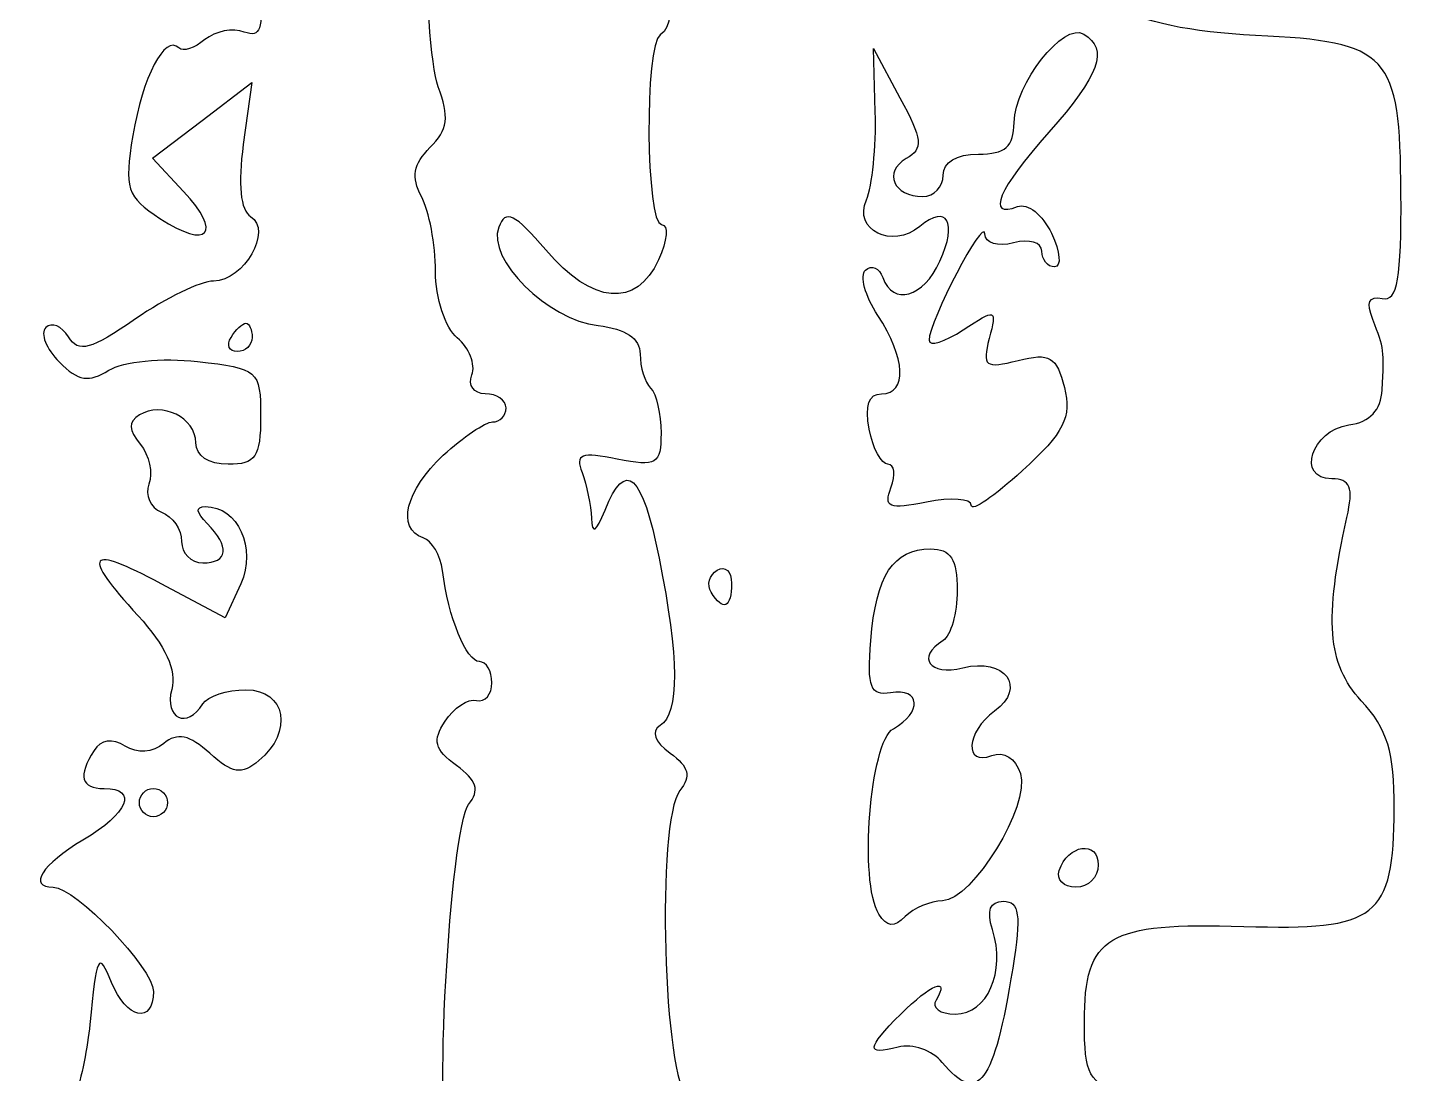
# Model space of a CAD drawing. Extents: x -171 to 832, y -60 to 309.
# Drawn here: x 240.56 to 248.87, y 213.43 to 219.76 of the extents above; entities that cross this region are included whole.
import ezdxf

# ---------------------------------------------------------------- set-up
doc = ezdxf.new("R2010")
doc.units = 0
doc.layers.add('Mobo_Pics_Outline', color=7, linetype='CONTINUOUS')

msp = doc.modelspace()

# ---------------------------------------------------------------- linework, layer by layer
at = {"layer": 'Mobo_Pics_Outline', "color": 1}
for points in [[(245.687927, 219.246214), (245.676872, 219.629809), (245.8372, 219.331457)], [(241.506215, 218.765329), (241.31808, 218.965603), (241.618394, 219.194666), (241.918716, 219.423728), (241.86721, 219.047916)], [(246.268511, 216.867075), (246.268397, 216.867065)], [(241.852113, 216.392801), (241.758286, 216.18687), (241.370745, 216.392929)], [(245.709485, 214.395456), (245.709286, 214.395459)]]:
    msp.add_lwpolyline(points, dxfattribs=at)
for points in [[(241.793116, 217.882303)], [(244.695033, 216.342031)], [(241.239033, 215.069269)], [(246.799395, 214.659036)], [(246.092953, 213.498191)]]:
    msp.add_lwpolyline(points, close=True, dxfattribs=at)
for points in [[(243.045388, 219.398552), (242.952951, 219.643259), (242.93753, 221.292212), (243.02753, 221.292212)], [(244.193321, 220.542312), (244.417569, 220.248294), (244.523852, 219.796154), (244.388373, 219.712428)], [(241.964124, 219.996599), (241.990486, 219.746918), (241.971494, 219.691265), (241.872877, 219.729096)], [(247.987046, 219.708385), (247.595632, 219.727122), (247.294843, 219.790236), (247.152555, 219.883464)], [(246.527096, 219.18228), (246.530497, 219.415696), (246.826718, 219.791538), (246.948097, 219.716524)], [(241.477812, 219.632724), (241.394049, 219.716491), (241.258071, 219.457719), (241.199649, 219.103342)], [(241.872877, 219.729096), (241.80442, 219.755373), (241.697412, 219.734539), (241.635078, 219.682824)], [(244.388373, 219.712428), (244.291853, 219.65277), (244.299421, 218.564424), (244.39631, 218.564424)], [(246.948097, 219.716524), (247.099552, 219.622918), (247.045156, 219.47008), (246.737285, 219.124174)], [(248.865727, 218.754824), (248.860341, 219.599487), (248.795569, 219.669669), (247.987046, 219.708385)], [(241.635078, 219.682824), (241.572745, 219.6311), (241.501992, 219.608556), (241.477812, 219.632724)], [(242.996009, 219.030347), (243.103952, 219.138302), (243.114384, 219.215926), (243.045388, 219.398552)], [(245.8372, 219.331457), (245.973149, 219.078519), (245.97896, 219.022576), (245.875524, 218.963933)], [(245.633956, 218.71416), (245.669786, 218.795812), (245.694078, 219.035236), (245.687927, 219.246214)], [(246.311152, 218.990483), (246.474485, 218.990483), (246.524913, 219.035281), (246.527096, 219.18228)], [(246.737285, 219.124174), (246.431089, 218.78014), (246.35518, 218.599103), (246.548157, 218.67316)], [(241.199649, 219.103342), (241.146697, 218.782082), (241.162685, 218.733004), (241.363151, 218.601645)], [(241.86721, 219.047916), (241.834527, 218.809477), (241.850486, 218.650525), (241.911232, 218.613069)], [(242.944305, 218.734593), (242.881177, 218.852514), (242.894557, 218.928874), (242.996009, 219.030347)], [(245.875524, 218.963933), (245.732828, 218.883044), (245.797316, 218.734752), (245.975219, 218.734752)], [(246.098044, 218.862617), (246.098044, 218.942177), (246.178548, 218.990483), (246.311152, 218.990483)], [(245.975219, 218.734752), (246.042768, 218.734752), (246.098044, 218.792293), (246.098044, 218.862617)], [(241.363151, 218.601645), (241.655613, 218.410015), (241.744499, 218.511699), (241.506215, 218.765329)], [(243.029373, 218.282111), (243.029373, 218.443547), (242.991077, 218.647163), (242.944305, 218.734593)], [(245.9577, 218.553989), (245.789804, 218.414638), (245.553758, 218.531425), (245.633956, 218.71416)], [(248.752993, 218.117736), (248.844552, 218.098347), (248.869072, 218.23697), (248.865727, 218.754824)], [(243.696112, 218.411242), (243.50809, 218.631542), (243.45307, 218.658182), (243.411236, 218.549173)], [(246.07857, 218.342652), (246.186343, 218.579175), (246.122507, 218.690768), (245.9577, 218.553989)], [(246.548157, 218.67316), (246.608195, 218.696205), (246.700491, 218.623584), (246.753244, 218.511792)], [(241.911232, 218.613069), (242.046077, 218.529733), (241.870754, 218.223408), (241.688203, 218.223408)], [(243.411236, 218.549173), (243.33728, 218.356426), (243.708797, 217.988341), (244.012119, 217.953851)], [(244.39631, 218.564424), (244.439254, 218.564424), (244.430694, 218.468525), (244.377317, 218.351315)], [(246.350384, 218.508311), (246.346699, 218.616912), (246.012803, 217.98086), (246.012803, 217.865129)], [(246.524261, 218.454319), (246.427146, 218.428921), (246.352312, 218.452154), (246.350384, 218.508311)], [(246.694737, 218.403718), (246.694737, 218.456936), (246.619562, 218.479247), (246.524261, 218.454319)], [(246.753244, 218.511792), (246.805997, 218.399999), (246.814415, 218.308533), (246.771952, 218.308533)], [(244.377317, 218.351315), (244.243551, 218.057734), (243.977885, 218.081105), (243.696112, 218.411242)], [(246.771952, 218.308533), (246.729489, 218.308533), (246.694737, 218.351365), (246.694737, 218.403718)], [(245.702829, 218.015843), (245.626152, 218.132865), (245.593043, 218.256187), (245.629242, 218.289885)], [(245.629242, 218.289885), (245.66544, 218.323583), (245.712212, 218.303208), (245.733131, 218.244601)], [(245.733131, 218.244601), (245.795182, 218.070877), (245.978442, 218.122893), (246.07857, 218.342652)], [(241.688203, 218.223408), (241.610335, 218.223408), (241.397821, 218.1203), (241.215979, 217.994283)], [(243.161127, 217.879254), (243.088673, 217.939391), (243.029373, 218.120675), (243.029373, 218.282111)], [(248.695364, 217.989871), (248.654375, 218.095243), (248.67212, 218.134852), (248.752993, 218.117736)], [(246.219364, 217.928492), (246.418243, 218.058803), (246.42411, 218.056825), (246.37663, 217.875274)], [(240.811123, 217.88526), (240.770305, 217.951316), (240.708339, 217.976791), (240.673416, 217.941868)], [(241.215979, 217.994283), (240.945384, 217.80676), (240.871876, 217.786966), (240.811123, 217.88526)], [(241.793116, 217.882303), (241.822086, 217.929188), (241.862706, 217.967547), (241.883399, 217.967547)], [(241.883399, 217.967547), (241.904092, 217.967547), (241.920986, 217.929188), (241.920986, 217.882303)], [(245.726073, 217.541345), (245.882971, 217.541345), (245.872341, 217.756922), (245.702829, 218.015843)], [(248.752227, 217.566097), (248.765267, 217.807898), (248.764983, 217.811072), (248.695364, 217.989871)], [(240.673416, 217.941868), (240.638494, 217.906945), (240.675375, 217.812908), (240.755394, 217.732895)], [(241.830703, 217.79706), (241.78104, 217.79706), (241.764146, 217.835418), (241.793116, 217.882303)], [(241.920986, 217.882303), (241.920986, 217.835418), (241.880366, 217.79706), (241.830703, 217.79706)], [(243.249058, 217.655708), (243.273152, 217.718524), (243.233467, 217.819119), (243.161127, 217.879254)], [(244.012119, 217.953851), (244.180072, 217.934745), (244.265338, 217.877026), (244.266046, 217.781938)], [(246.012803, 217.865129), (246.012803, 217.825535), (246.105751, 217.854046), (246.219364, 217.928492)], [(246.37663, 217.875274), (246.332665, 217.707146), (246.351685, 217.692811), (246.551726, 217.743032)], [(246.551726, 217.743032), (246.743178, 217.791088), (246.784252, 217.76707), (246.831307, 217.579581)], [(240.755394, 217.732895), (240.870112, 217.618182), (240.93341, 217.607745), (241.054804, 217.683544)], [(241.054804, 217.683544), (241.141147, 217.737464), (241.376326, 217.760779), (241.590455, 217.736645)], [(241.590455, 217.736645), (241.959127, 217.695089), (241.972186, 217.683728), (241.972186, 217.404431)], [(244.266046, 217.781938), (244.2669, 217.7032), (244.295413, 217.610499), (244.329968, 217.575933)], [(243.330412, 217.5415), (243.260793, 217.5415), (243.22468, 217.592209), (243.249058, 217.655708)], [(243.45559, 217.456256), (243.45559, 217.503141), (243.399237, 217.5415), (243.330412, 217.5415)], [(244.329968, 217.575933), (244.364522, 217.541368), (244.392812, 217.418789), (244.392812, 217.303532)], [(245.650757, 217.328236), (245.623544, 217.471139), (245.648285, 217.541345), (245.726073, 217.541345)], [(246.831307, 217.579581), (246.876463, 217.399694), (246.830369, 217.308439), (246.577493, 217.07679)], [(248.551223, 217.352988), (248.678186, 217.371101), (248.745538, 217.4425), (248.752227, 217.566097)], [(241.580069, 217.245785), (241.580069, 217.397129), (241.37538, 217.497827), (241.239036, 217.413562)], [(241.239036, 217.413562), (241.171912, 217.372071), (241.173442, 217.322218), (241.244422, 217.236606)], [(241.972186, 217.404431), (241.972186, 217.1595), (241.942167, 217.115243), (241.776113, 217.115243)], [(243.374746, 217.371013), (243.419221, 217.371013), (243.45559, 217.409371), (243.45559, 217.456256)], [(243.076394, 217.169441), (243.196016, 217.280307), (243.330293, 217.371013), (243.374746, 217.371013)], [(244.392812, 217.303532), (244.392812, 217.114572), (244.366733, 217.09918), (244.128084, 217.146921)], [(245.764142, 217.115127), (245.724202, 217.115127), (245.673179, 217.211026), (245.650757, 217.328236)], [(248.447475, 217.027396), (248.230568, 217.027396), (248.323969, 217.32057), (248.551223, 217.352988)], [(241.244422, 217.236606), (241.298847, 217.171052), (241.322289, 217.062562), (241.296579, 216.995519)], [(241.776113, 217.115243), (241.656888, 217.115243), (241.580069, 217.166397), (241.580069, 217.245785)], [(242.954929, 216.671262), (242.791767, 216.725653), (242.84846, 216.958199), (243.076394, 217.169441)], [(244.128084, 217.146921), (243.909986, 217.190543), (243.872456, 217.176183), (243.914975, 217.06536)], [(244.054497, 216.838245), (244.179448, 217.149112), (244.277725, 217.061456), (244.381037, 216.546987)], [(243.914975, 217.06536), (243.94335, 216.991381), (243.969004, 216.866864), (243.972009, 216.78865)], [(245.782568, 216.973744), (245.812416, 217.051504), (245.804111, 217.115127), (245.764142, 217.115127)], [(246.577493, 217.07679), (246.407556, 216.921131), (246.268511, 216.82676), (246.268511, 216.867075)], [(241.296579, 216.995519), (241.270784, 216.928477), (241.3048, 216.852472), (241.372293, 216.826623)], [(245.998369, 216.886368), (245.770294, 216.840756), (245.73676, 216.854337), (245.782568, 216.973744)], [(248.538779, 216.792977), (248.580193, 216.977039), (248.560605, 217.027396), (248.447475, 217.027396)], [(246.268397, 216.867065), (246.268397, 216.907379), (246.146876, 216.916059), (245.998369, 216.886368)], [(241.372293, 216.826623), (241.439672, 216.800771), (241.494778, 216.720879), (241.494778, 216.64908)], [(241.64816, 216.757222), (241.581518, 216.823867), (241.577889, 216.859513), (241.637672, 216.859513)], [(241.637672, 216.859513), (241.834708, 216.859513), (241.950226, 216.608117), (241.852113, 216.392801)], [(243.972009, 216.78865), (243.975977, 216.688006), (244.000072, 216.702499), (244.054497, 216.838245)], [(241.622649, 216.518539), (241.776797, 216.518539), (241.787426, 216.618001), (241.64816, 216.757222)], [(248.625689, 215.685769), (248.420914, 215.90673), (248.399824, 216.175424), (248.538779, 216.792977)], [(241.370745, 216.392929), (240.92123, 216.631938), (240.88392, 216.57999), (241.231649, 216.199266)], [(241.494778, 216.64908), (241.494778, 216.577284), (241.552321, 216.518539), (241.622649, 216.518539)], [(243.07166, 216.472361), (243.060321, 216.564152), (243.007739, 216.653656), (242.954929, 216.671262)], [(244.381037, 216.546987), (244.502246, 215.943419), (244.504457, 215.607292), (244.387556, 215.53513)], [(245.660615, 216.049568), (245.691853, 216.443146), (245.796849, 216.603651), (246.023175, 216.603651)], [(246.023175, 216.603651), (246.143477, 216.603651), (246.183219, 216.541371), (246.183219, 216.352952)], [(243.295058, 215.921875), (243.215773, 215.921875), (243.106583, 216.190962), (243.07166, 216.472361)], [(244.695033, 216.342031), (244.668104, 216.385676), (244.685112, 216.445478), (244.73262, 216.474927)], [(244.73262, 216.474927), (244.780271, 216.504376), (244.819247, 216.468663), (244.819247, 216.395574)], [(244.819247, 216.395574), (244.819247, 216.245843), (244.768082, 216.223795), (244.695033, 216.342031)], [(246.183219, 216.352952), (246.183219, 216.215066), (246.144866, 216.078544), (246.097981, 216.049569)], [(241.231649, 216.199266), (241.397532, 216.017653), (241.465054, 215.869677), (241.434808, 215.75405)], [(245.780549, 215.733643), (245.658234, 215.712808), (245.638108, 215.765782), (245.660615, 216.049568)], [(246.097981, 216.049569), (245.933203, 215.947734), (246.014983, 215.833778), (246.216555, 215.884365)], [(243.370375, 215.794009), (243.370375, 215.864334), (243.336501, 215.921875), (243.295058, 215.921875)], [(246.216555, 215.884365), (246.471758, 215.948414), (246.605922, 215.766062), (246.409367, 215.622334)], [(241.434808, 215.75405), (241.388546, 215.5771), (241.527331, 215.512074), (241.622518, 215.666105)], [(241.622518, 215.666105), (241.651488, 215.71299), (241.768843, 215.751349), (241.883277, 215.751349)], [(241.883277, 215.751349), (242.124987, 215.751349), (242.171595, 215.497844), (241.961882, 215.323804)], [(243.2772, 215.687455), (243.32845, 215.675748), (243.370375, 215.723685), (243.370375, 215.794009)], [(245.797274, 215.516364), (245.9739, 215.615211), (245.962335, 215.764642), (245.780549, 215.733643)], [(243.087279, 215.561883), (243.140485, 215.642668), (243.22595, 215.699176), (243.2772, 215.687455)], [(248.824681, 215.033039), (248.82681, 215.374787), (248.784117, 215.514809), (248.625689, 215.685769)], [(243.155934, 215.294066), (243.023272, 215.391065), (243.009694, 215.444072), (243.087279, 215.561883)], [(246.409367, 215.622334), (246.235802, 215.495421), (246.222422, 215.289089), (246.392076, 215.354151)], [(241.665134, 215.367753), (241.541685, 215.479472), (241.46875, 215.495003), (241.386829, 215.427014)], [(244.387556, 215.53513), (244.330381, 215.499799), (244.35269, 215.438726), (244.448274, 215.368835)], [(245.709286, 214.395459), (245.588559, 214.590812), (245.654946, 215.436718), (245.797274, 215.516364)], [(240.96543, 215.384551), (240.865991, 215.228115), (240.885266, 215.154633), (241.025808, 215.154633)], [(241.153055, 215.410743), (241.074848, 215.459068), (241.006731, 215.449563), (240.96543, 215.384551)], [(241.386829, 215.427014), (241.31874, 215.370516), (241.228344, 215.364226), (241.153055, 215.410743)], [(246.392076, 215.354151), (246.465323, 215.38227), (246.535764, 215.337965), (246.565188, 215.245258)], [(241.961882, 215.323804), (241.85598, 215.235908), (241.80198, 215.243904), (241.665134, 215.367753)], [(244.448274, 215.368835), (244.561405, 215.286115), (244.576117, 215.229305), (244.506895, 215.142599)], [(243.229408, 215.057353), (243.298432, 215.144292), (243.28012, 215.203258), (243.155934, 215.294066)], [(246.565188, 215.245258), (246.626558, 215.051878), (246.276794, 214.481169), (246.093834, 214.476172)], [(241.025808, 215.154633), (241.233786, 215.154633), (241.172359, 215.004825), (240.897937, 214.842721)], [(241.239033, 215.069269), (241.239033, 215.116154), (241.277386, 215.154512), (241.324271, 215.154512)], [(241.324271, 215.154512), (241.371156, 215.154512), (241.409509, 215.116154), (241.409509, 215.069269)], [(244.506895, 215.142599), (244.361506, 214.960476), (244.4055, 213.376696), (244.558599, 213.282117)], [(241.324271, 214.984025), (241.277386, 214.984025), (241.239033, 215.022384), (241.239033, 215.069269)], [(241.409509, 215.069269), (241.409509, 215.022384), (241.371156, 214.984025), (241.324271, 214.984025)], [(243.1152, 212.980642), (243.013153, 213.043722), (243.116053, 214.914532), (243.229408, 215.057353)], [(247.915551, 214.320921), (248.724757, 214.295551), (248.820554, 214.370598), (248.824681, 215.033039)], [(240.897937, 214.842721), (240.649991, 214.696261), (240.562811, 214.557928), (240.718419, 214.557928)], [(246.799395, 214.659036), (246.852091, 214.817096), (247.035577, 214.843311), (247.035577, 214.692777)], [(246.90062, 214.557808), (246.82638, 214.557808), (246.780828, 214.603361), (246.799395, 214.659036)], [(247.035577, 214.692777), (247.035577, 214.618543), (246.974831, 214.557808), (246.90062, 214.557808)], [(240.718419, 214.557928), (240.853547, 214.557928), (241.324143, 214.067762), (241.324143, 213.927024)], [(246.093834, 214.476172), (246.021154, 214.474186), (245.920014, 214.430861), (245.869047, 214.379894)], [(246.396214, 214.302078), (246.359477, 214.417853), (246.380907, 214.472565), (246.462999, 214.472565)], [(246.462999, 214.472565), (246.559547, 214.472565), (246.570715, 214.391102), (246.518444, 214.067658)], [(245.869047, 214.379894), (245.802319, 214.31316), (245.757645, 214.31752), (245.709485, 214.395456)], [(246.172334, 213.790617), (246.36509, 213.790617), (246.477232, 214.046809), (246.396214, 214.302078)], [(246.952035, 213.744326), (246.952035, 214.264526), (247.089515, 214.346805), (247.915551, 214.320921)], [(241.071066, 213.982534), (240.993113, 214.176421), (240.979706, 214.150252), (240.939737, 213.726804)], [(246.518444, 214.067658), (246.404945, 213.365201), (246.309418, 213.237359), (246.092953, 213.498191)], [(241.324143, 213.927024), (241.324143, 213.725585), (241.159876, 213.761619), (241.071066, 213.982534)], [(245.842126, 213.790617), (246.02224, 213.970739), (246.143965, 214.019424), (246.055235, 213.87586)], [(246.055235, 213.87586), (246.026265, 213.828975), (246.079046, 213.790617), (246.172334, 213.790617)], [(240.939737, 213.726804), (240.927548, 213.597873), (240.888402, 213.401722), (240.852685, 213.290912)], [(245.826819, 213.591415), (245.628252, 213.539493), (245.63137, 213.579821), (245.842126, 213.790617)], [(247.18646, 213.314222), (246.97766, 213.373174), (246.952035, 213.420201), (246.952035, 213.744326)], [(246.092992, 213.498192), (246.031934, 213.571776), (245.912142, 213.613729), (245.826819, 213.591415)]]:
    msp.add_open_spline(points, degree=3, dxfattribs=at)

doc.saveas('drawing.dxf')
